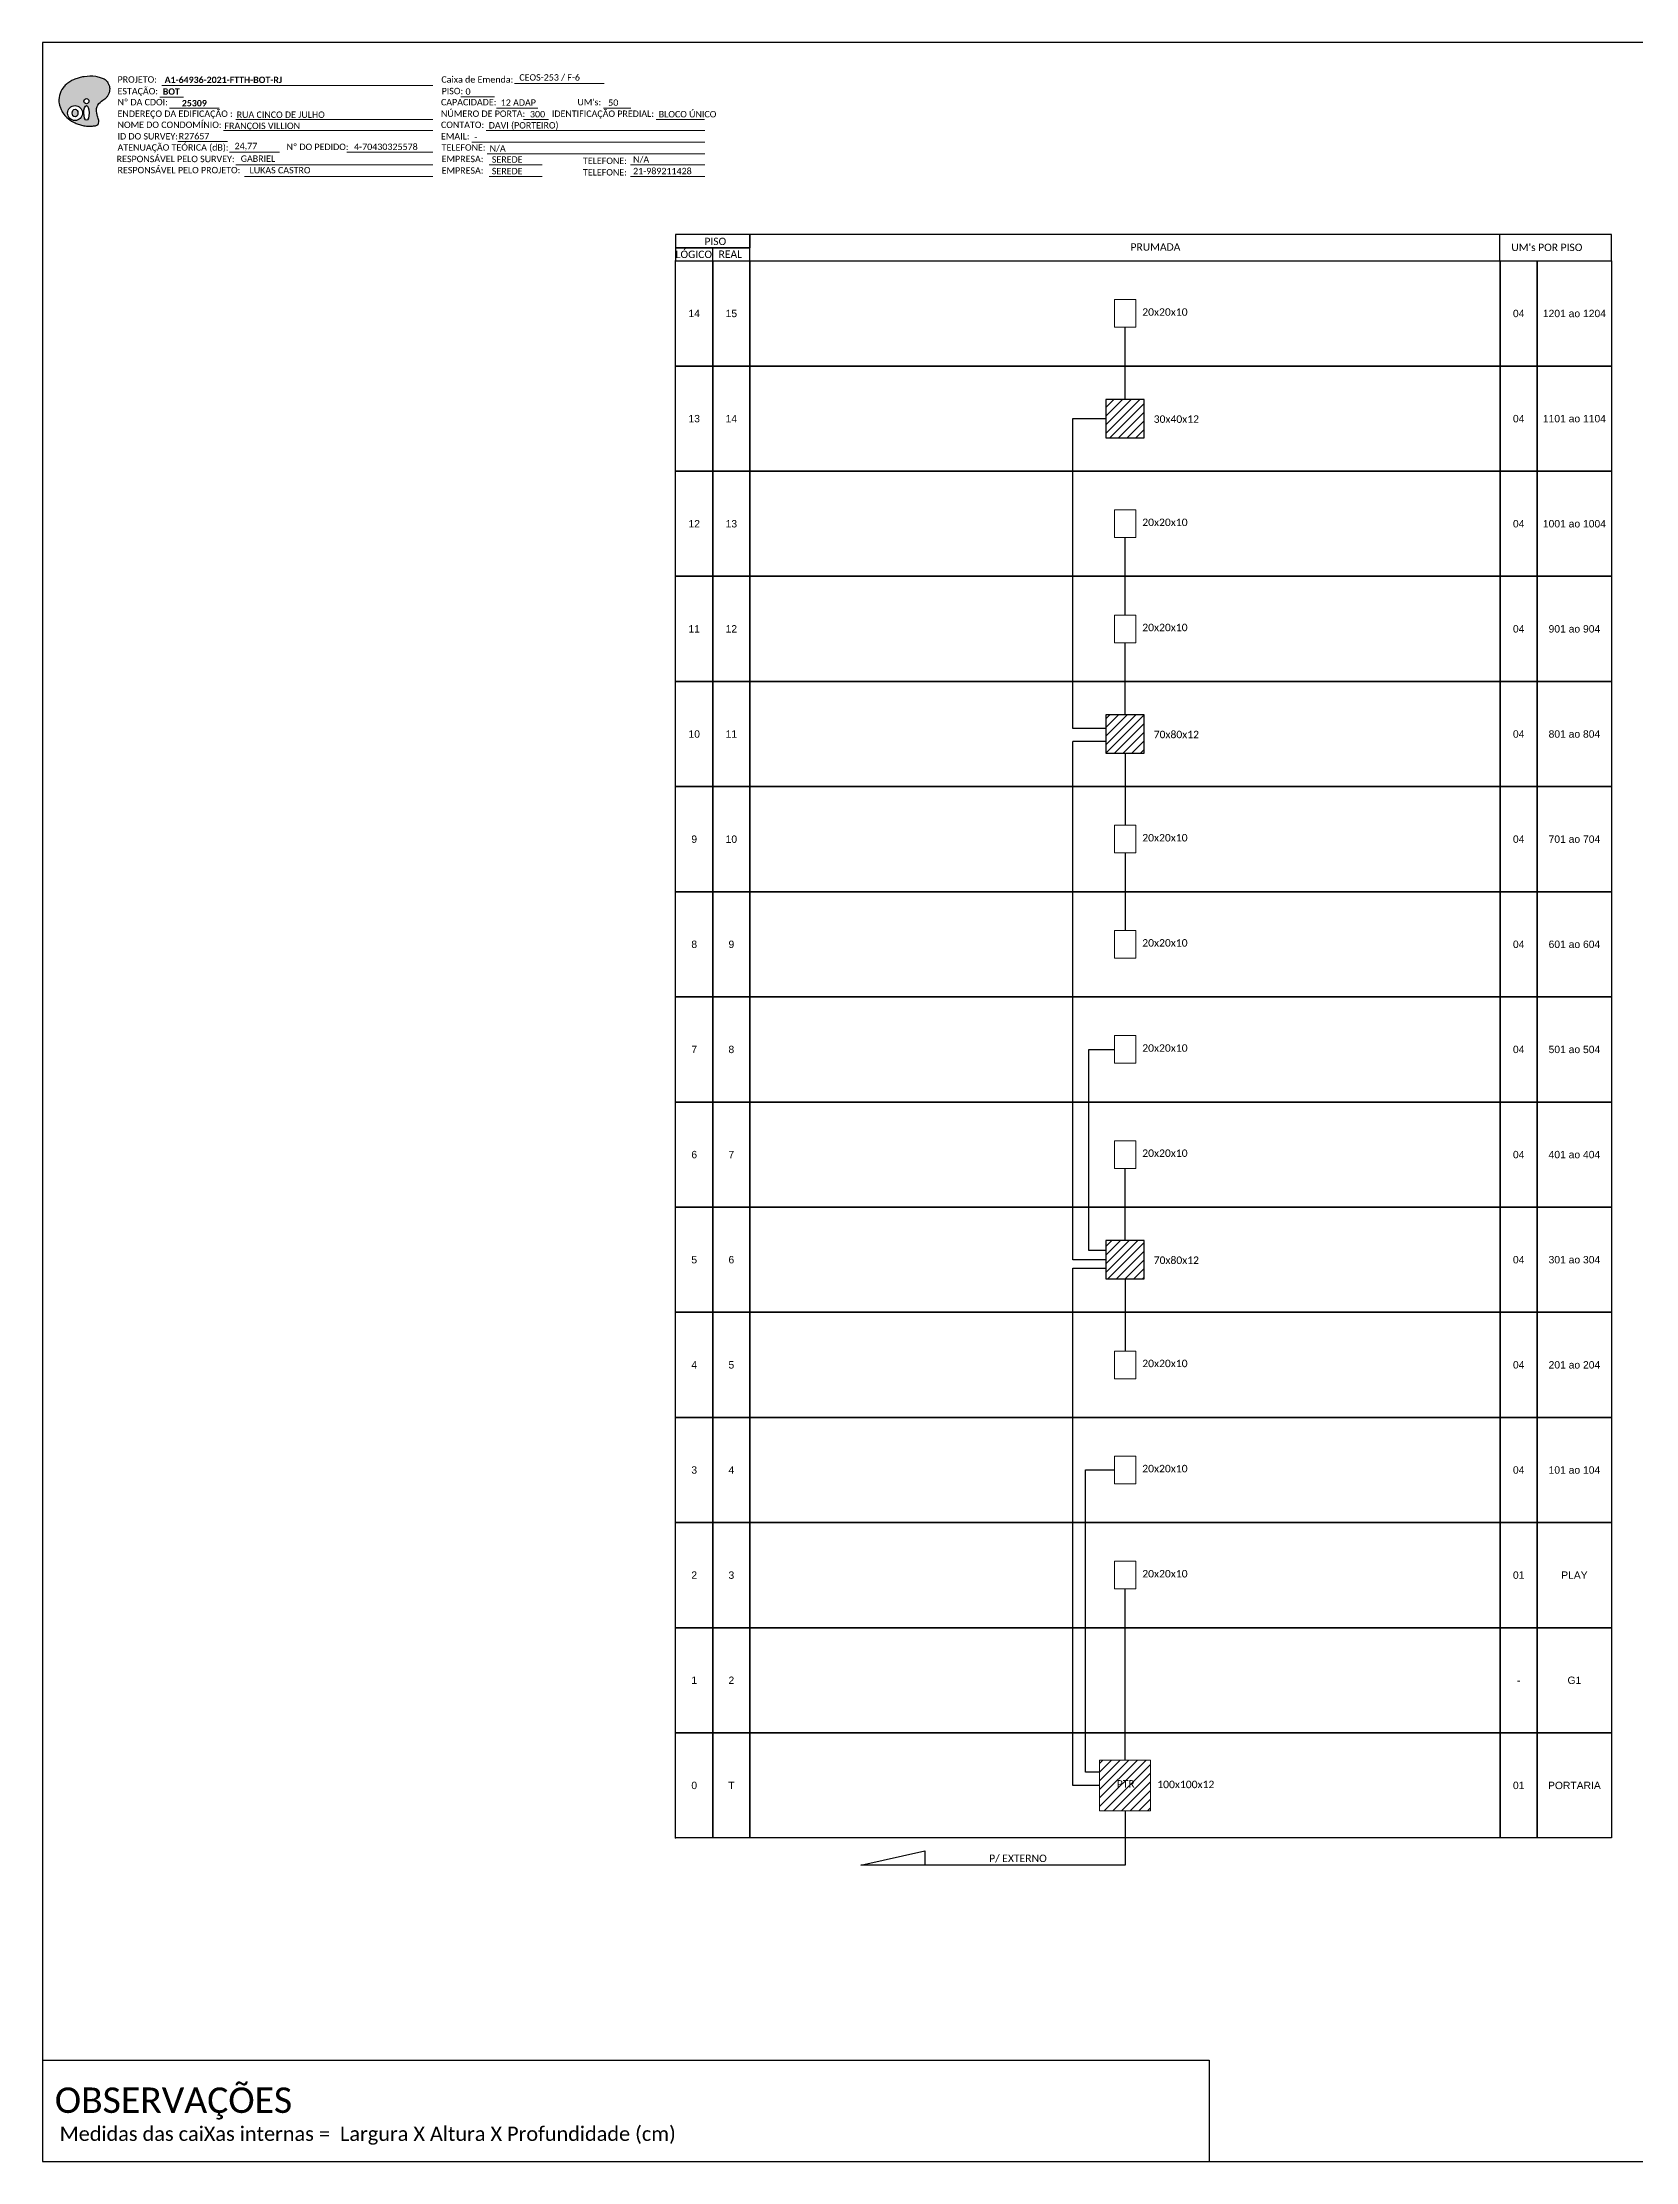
# Model space of a CAD drawing. Extents: x -89 to 1637, y 705 to 1299.
# Drawn here: x 799 to 1245, y 705 to 1299 of the extents above; entities that cross this region are included whole.
import ezdxf
from ezdxf.enums import TextEntityAlignment as Align

# ---------------------------------------------------------------- set-up
doc = ezdxf.new("R2010")
doc.units = 0
doc.styles.add('ARIAL', font='arial.ttf')
doc.styles.add('WMF-Calibri0', font='calibri.ttf')
doc.styles.add('WMF-Calibri1', font='calibrib.ttf')
pattern_1 = [(45, (43.012, 109.0375), (-1.2123346, 1.2123346), [])]

# ---------------------------------------------------------------- blocks, each defined once
blk = doc.blocks.new('OI')
h = blk.add_hatch(color=40)
edge = h.paths.add_edge_path()
edge.add_spline(control_points=[(4.35, -0.67), (3.92, -0.99), (3.26, -1.5), (2.81, -2.59), (2.9, -3.5), (3.06, -4.27), (3.31, -4.85), (3.37, -5.39), (3.4, -5.88), (3.2, -6.4), (2.54, -6.61), (1.65, -6.63), (0.55, -6.67), (-0.56, -6.42), (-1.61, -6.14), (-2.77, -5.61), (-3.92, -4.77), (-4.89, -3.7), (-5.34, -2.65), (-5.6, -1.94), (-5.85, -0.96), (-5.71, 0.47), (-5.1, 2.02), (-4.14, 3.02), (-3.3, 3.61), (-2.37, 4.16), (-1.36, 4.44), (-0.56, 4.7), (0.79, 4.85), (2.24, 4.97), (3.79, 4.57), (4.67, 4.21), (5.44, 3.65), (5.76, 2.99), (6.03, 2.21), (6.01, 1.46), (5.72, 0.64), (5.31, 0.08), (4.88, -0.38), (4.51, -0.55), (4.35, -0.67)], knot_values=[0, 0, 0, 0, 1.60434, 2.417191, 3.427595, 4.282808, 4.776746, 5.304182, 5.888771, 6.258406, 6.858137, 7.79129, 8.986195, 10.124242, 11.187857, 12.242908, 13.953784, 15.414161, 16.515391, 17.349188, 17.675853, 19.552021, 21.515531, 22.568638, 23.63245, 24.621084, 25.782718, 26.745347, 27.142653, 29.870543, 31.004649, 31.921532, 32.709589, 33.801391, 34.042471, 35.192333, 35.971461, 36.628871, 37.254359, 37.836911, 37.836911, 37.836911, 37.836911], degree=3, periodic=0)
h.paths.add_polyline_path([(1.13, -0.87, -1), (-0.04, -0.87, -1)], flags=16)
edge = h.paths.add_edge_path(flags=16)
edge.add_ellipse((0.56, -3.59), major_axis=(-0.02, 1.71), ratio=0.361305, start_angle=0, end_angle=360)
h.paths.add_polyline_path([(-0.36, -3.62, -1), (-3.8, -3.62, -1)], flags=16)
edge = h.paths.add_edge_path(flags=0)
edge.add_ellipse((-2.08, -3.62), major_axis=(0, 0.885), ratio=0.758294, start_angle=0, end_angle=360)
at = {"color": 40}
for centre, radius in [((-2.08, -3.62), 1.72), ((0.54, -0.87), 0.587)]:
    blk.add_circle(centre, radius, dxfattribs=at)
blk.add_ellipse((-2.08, -3.62), major_axis=(0, 0.885), ratio=0.758294, start_param=-3.141592653589792, end_param=3.141592653589792, dxfattribs=at)
blk.add_ellipse((0.56, -3.59), major_axis=(-0.02, 1.71), ratio=0.361305, dxfattribs=at)
at = {"color": 40, "start_tangent": (-0.800898, -0.598801), "end_tangent": (-0.800898, -0.598801)}
blk.add_spline([(4.35, -0.67), (3.2, -1.78), (2.9, -2.54), (2.92, -3.55), (3.12, -4.38), (3.28, -4.85), (3.37, -5.37), (3.35, -5.95), (3.2, -6.29), (2.66, -6.55), (1.73, -6.63), (0.54, -6.62), (-0.58, -6.41), (-1.6, -6.11), (-2.56, -5.67), (-3.95, -4.67), (-4.89, -3.56), (-5.37, -2.56), (-5.64, -1.78), (-5.72, -1.46), (-5.63, 0.42), (-4.84, 2.22), (-4.13, 2.99), (-3.27, 3.62), (-2.4, 4.09), (-1.3, 4.47), (-0.37, 4.72), (0.02, 4.77), (2.75, 4.8), (3.85, 4.53), (4.69, 4.16), (5.31, 3.68), (5.85, 2.73), (5.93, 2.5), (5.94, 1.35), (5.67, 0.62), (5.29, 0.08), (4.84, -0.36), (4.35, -0.67)], degree=3, dxfattribs=at)
blk = doc.blocks.new('CARIMBO')
at = {"color": 7, "lineweight": 0}
for points in [[(35.66, -16.79), (111.64, -16.79)], [(134.48, -16.3), (159.61, -16.3)], [(35.15, -20.06), (41.7, -20.06)], [(37.81, -23.14), (51.75, -23.14)], [(119.43, -20.02), (128.92, -20.02)], [(129.48, -23.14), (141.1, -23.14)], [(159.42, -23.14), (167.09, -23.14)], [(52.97, -29.48), (111.64, -29.48)], [(56.38, -26.37), (111.64, -26.37)], [(126.6, -29.48), (187.83, -29.48)], [(137.07, -26.37), (144.01, -26.37)], [(174.24, -26.37), (187.8, -26.37)], [(40.13, -32.55), (54.07, -32.55)], [(54.67, -35.52), (68.61, -35.52)], [(122.56, -32.72), (187.83, -32.72)], [(56.38, -39.07), (111.64, -39.07)], [(126.84, -35.96), (187.83, -35.96)], [(127.45, -39.07), (142.25, -39.07)], [(167.06, -39.07), (187.83, -39.07)], [(58.87, -42.31), (111.64, -42.31)], [(127.45, -42.31), (142.25, -42.31)], [(167.06, -42.31), (187.83, -42.31)]]:
    blk.add_lwpolyline(points, dxfattribs=at)
at = {"color": 7, "xscale": 1.213923925163967, "yscale": 1.213923925163967, "zscale": 1.213923925163967, "rotation": 0.1532896023949059}
blk.add_blockref('OI', (13.86, -20.16), dxfattribs=at)
at = {"color": 7, "lineweight": 0, "style": 'WMF-Calibri0'}
for s, height, p in [('PROJETO:', 1.793, (23.26, -16.04)), ('ESTAÇÃO:', 1.793, (23.26, -19.32)), ('Caixa de Emenda:', 1.7927, (114.02, -16.04)), ('PISO:', 1.793, (114.09, -19.28)), ('ENDEREÇO DA EDIFICAÇÃO :', 1.7927, (23.26, -25.63)), ('Nº DA CDOI:', 1.7927, (23.26, -22.39)), ('CAPACIDADE:', 1.7927, (113.91, -22.39)), ('NÚMERO DE PORTA:', 1.7927, (113.91, -25.63)), ('IDENTIFICAÇÃO PREDIAL:', 1.7927, (144.99, -25.63)), ("UM's:", 1.793, (152.15, -22.39)), ('NOME DO CONDOMÍNIO:', 1.7927, (23.26, -28.74)), ('CONTATO:', 1.793, (113.91, -28.74)), ('ATENUAÇÃO TEÓRICA (dB):', 1.7927, (23.26, -35.09)), ('ID DO SURVEY:', 1.7927, (23.26, -31.97)), ('EMAIL:', 1.793, (113.91, -31.97)), ('TELEFONE:', 1.793, (114.09, -35.09)), ('RESPONSÁVEL PELO SURVEY:', 1.7927, (23.02, -38.32)), ('RESPONSÁVEL PELO PROJETO:', 1.7927, (23.26, -41.44)), ('EMPRESA:', 1.793, (114.09, -38.32)), ('EMPRESA:', 1.793, (114.09, -41.56)), ('TELEFONE:', 1.793, (153.7, -38.83)), ('TELEFONE:', 1.793, (153.7, -42.06))]:
    blk.add_text(s, height=height, dxfattribs=at).set_placement(p)
at = {"color": 7, "lineweight": 0, "flags": 8}
for tag, p, style in [('EST', (35.94, -19.41), 'WMF-Calibri1'), ('PROJ', (36.46, -16.13), 'WMF-Calibri1'), ('PISO_PTR', (120.78, -19.42), 'WMF-Calibri0'), ('CEOS-XX', (135.87, -15.46), 'WMF-Calibri0'), ('CAPAC.', (130.66, -22.52), 'WMF-Calibri0'), ("UC'S", (160.78, -22.54), 'WMF-Calibri0'), ('NOME_DO_COND.', (53.23, -29.02), 'WMF-Calibri0'), ('LOGRADOURO', (56.65, -25.91), 'WMF-Calibri0'), ('NOME_DO_CONTATO', (127.3, -28.89), 'WMF-Calibri0'), ('N°', (138.85, -25.77), 'WMF-Calibri0'), ('N°PREDIO', (174.94, -25.77), 'WMF-Calibri0'), ('_ID_', (40.39, -31.94), 'WMF-Calibri0'), ('O_POTEN', (56.06, -34.68), 'WMF-Calibri0'), ('EMAIL', (123.26, -32.12), 'WMF-Calibri0'), ('TELEFONE', (127.55, -35.36), 'WMF-Calibri0'), ('RES_SURVEY', (57.78, -38.23), 'WMF-Calibri0'), ('RES_PROJ', (60.27, -41.47), 'WMF-Calibri0'), ('EMP_RESP_SURVEY', (128.16, -38.47), 'WMF-Calibri0'), ('EMP_RESP_PROJ', (128.16, -41.71), 'WMF-Calibri0'), ('CONT_RESP_SURVEY', (167.76, -38.47), 'WMF-Calibri0'), ('CONT_RESP_PROJ', (167.76, -41.71), 'WMF-Calibri0')]:
    blk.add_attdef(tag, p, '', height=1.79, dxfattribs=dict(at, style=style))
at = {"color": 7, "lineweight": 0, "style": 'WMF-Calibri1', "flags": 8}
blk.add_attdef("N° CDO'S", text='', height=1.79, dxfattribs=at).set_placement((44.78, -22.68), align=Align.CENTER)

msp = doc.modelspace()

# ---------------------------------------------------------------- hatches: boundary and pattern name
h = msp.add_hatch()
h.set_pattern_fill('ANSI31', color=1, scale=0.54)
h.set_pattern_definition(pattern_1)
h.paths.add_polyline_path([(1096.73, 1188.17), (1107.53, 1188.17), (1107.53, 1198.97), (1096.73, 1198.97)])
h = msp.add_hatch()
h.set_pattern_fill('ANSI31', color=1, scale=0.54)
h.set_pattern_definition(pattern_1)
h.paths.add_polyline_path([(1096.73, 1099.77), (1107.53, 1099.77), (1107.53, 1110.57), (1096.73, 1110.57)])
h = msp.add_hatch()
h.set_pattern_fill('ANSI31', color=1, scale=0.54)
h.set_pattern_definition(pattern_1)
h.paths.add_polyline_path([(1096.73, 952.42), (1107.53, 952.42), (1107.53, 963.22), (1096.73, 963.22)])
h = msp.add_hatch()
h.set_pattern_fill('ANSI31', color=1, scale=0.54)
h.set_pattern_definition([(45, (355.2861, 3221.716), (-1.2123346, 1.2123346), [])])
h.paths.add_polyline_path([(1109.24, 817.58), (1095.01, 817.58), (1095.01, 803.36), (1109.24, 803.36)])
h.paths.add_polyline_path([(1099.28, 809.33), (1105.4, 809.33), (1105.4, 812.46), (1099.28, 812.46)], flags=24)

# ---------------------------------------------------------------- linework, layer by layer
for points in [[(798.68, 705.02), (1637.25, 705.02), (1637.25, 1299.02), (798.68, 1299.02), (798.68, 705.02)], [(986.55, 1237.78), (986.55, 1241.48)], [(996.97, 1237.78), (1238.5, 1237.78), (1238.5, 1245.18), (996.97, 1245.18), (996.97, 1245.18), (996.97, 1241.48)], [(1207.22, 1237.78), (1207.22, 1245.18)]]:
    msp.add_lwpolyline(points)
at = {"color": 7, "lineweight": 0}
msp.add_lwpolyline([(883.99, 1268.26), (908.14, 1268.26)], dxfattribs=at)
for points in [[(976.14, 1241.48), (996.97, 1241.48), (996.97, 1245.18), (976.14, 1245.18)], [(976.14, 1237.78), (996.97, 1237.78), (996.97, 1241.48), (976.14, 1241.48)], [(976.17, 1237.78), (986.58, 1237.78), (986.58, 1208.31), (976.17, 1208.31)], [(986.58, 1237.78), (997, 1237.78), (997, 1208.31), (986.58, 1208.31)], [(997, 1237.78), (1207.25, 1237.78), (1207.25, 1208.31), (997, 1208.31)], [(1207.25, 1237.78), (1217.67, 1237.78), (1217.67, 1208.31), (1207.25, 1208.31)], [(1217.67, 1237.78), (1238.5, 1237.78), (1238.5, 1208.31), (1217.67, 1208.31)], [(976.17, 1208.31), (986.58, 1208.31), (986.58, 1178.84), (976.17, 1178.84)], [(986.58, 1208.31), (997, 1208.31), (997, 1178.84), (986.58, 1178.84)], [(997, 1208.31), (1207.25, 1208.31), (1207.25, 1178.84), (997, 1178.84)], [(1207.25, 1208.31), (1217.67, 1208.31), (1217.67, 1178.84), (1207.25, 1178.84)], [(1217.67, 1208.31), (1238.5, 1208.31), (1238.5, 1178.84), (1217.67, 1178.84)], [(976.17, 1178.84), (986.58, 1178.84), (986.58, 1149.37), (976.17, 1149.37)], [(986.58, 1178.84), (997, 1178.84), (997, 1149.37), (986.58, 1149.37)], [(997, 1178.84), (1207.25, 1178.84), (1207.25, 1149.37), (997, 1149.37)], [(1207.25, 1178.84), (1217.67, 1178.84), (1217.67, 1149.37), (1207.25, 1149.37)], [(1217.67, 1178.84), (1238.5, 1178.84), (1238.5, 1149.37), (1217.67, 1149.37)], [(976.17, 1149.37), (986.58, 1149.37), (986.58, 1119.9), (976.17, 1119.9)], [(986.58, 1149.37), (997, 1149.37), (997, 1119.9), (986.58, 1119.9)], [(997, 1149.37), (1207.25, 1149.37), (1207.25, 1119.9), (997, 1119.9)], [(1207.25, 1149.37), (1217.67, 1149.37), (1217.67, 1119.9), (1207.25, 1119.9)], [(1217.67, 1149.37), (1238.5, 1149.37), (1238.5, 1119.9), (1217.67, 1119.9)], [(976.17, 1119.9), (986.58, 1119.9), (986.58, 1090.43), (976.17, 1090.43)], [(986.58, 1119.9), (997, 1119.9), (997, 1090.43), (986.58, 1090.43)], [(997, 1119.9), (1207.25, 1119.9), (1207.25, 1090.43), (997, 1090.43)], [(1207.25, 1119.9), (1217.67, 1119.9), (1217.67, 1090.43), (1207.25, 1090.43)], [(1217.67, 1119.9), (1238.5, 1119.9), (1238.5, 1090.43), (1217.67, 1090.43)], [(976.17, 1090.43), (986.58, 1090.43), (986.58, 1060.96), (976.17, 1060.96)], [(986.58, 1090.43), (997, 1090.43), (997, 1060.96), (986.58, 1060.96)], [(997, 1090.43), (1207.25, 1090.43), (1207.25, 1060.96), (997, 1060.96)], [(1207.25, 1090.43), (1217.67, 1090.43), (1217.67, 1060.96), (1207.25, 1060.96)], [(1217.67, 1090.43), (1238.5, 1090.43), (1238.5, 1060.96), (1217.67, 1060.96)], [(976.17, 1060.96), (986.58, 1060.96), (986.58, 1031.49), (976.17, 1031.49)], [(986.58, 1060.96), (997, 1060.96), (997, 1031.49), (986.58, 1031.49)], [(997, 1060.96), (1207.25, 1060.96), (1207.25, 1031.49), (997, 1031.49)], [(1207.25, 1060.96), (1217.67, 1060.96), (1217.67, 1031.49), (1207.25, 1031.49)], [(1217.67, 1060.96), (1238.5, 1060.96), (1238.5, 1031.49), (1217.67, 1031.49)], [(976.17, 1031.49), (986.58, 1031.49), (986.58, 1002.02), (976.17, 1002.02)], [(986.58, 1031.49), (997, 1031.49), (997, 1002.02), (986.58, 1002.02)], [(997, 1031.49), (1207.25, 1031.49), (1207.25, 1002.02), (997, 1002.02)], [(1207.25, 1031.49), (1217.67, 1031.49), (1217.67, 1002.02), (1207.25, 1002.02)], [(1217.67, 1031.49), (1238.5, 1031.49), (1238.5, 1002.02), (1217.67, 1002.02)], [(976.17, 1002.02), (986.58, 1002.02), (986.58, 972.55), (976.17, 972.55)], [(986.58, 1002.02), (997, 1002.02), (997, 972.55), (986.58, 972.55)], [(997, 1002.02), (1207.25, 1002.02), (1207.25, 972.55), (997, 972.55)], [(1207.25, 1002.02), (1217.67, 1002.02), (1217.67, 972.55), (1207.25, 972.55)], [(1217.67, 1002.02), (1238.5, 1002.02), (1238.5, 972.55), (1217.67, 972.55)], [(976.17, 972.55), (986.58, 972.55), (986.58, 943.08), (976.17, 943.08)], [(986.58, 972.55), (997, 972.55), (997, 943.08), (986.58, 943.08)], [(997, 972.55), (1207.25, 972.55), (1207.25, 943.08), (997, 943.08)], [(1207.25, 972.55), (1217.67, 972.55), (1217.67, 943.08), (1207.25, 943.08)], [(1217.67, 972.55), (1238.5, 972.55), (1238.5, 943.08), (1217.67, 943.08)], [(976.17, 943.08), (986.58, 943.08), (986.58, 913.61), (976.17, 913.61)], [(986.58, 943.08), (997, 943.08), (997, 913.61), (986.58, 913.61)], [(997, 943.08), (1207.25, 943.08), (1207.25, 913.61), (997, 913.61)], [(1207.25, 943.08), (1217.67, 943.08), (1217.67, 913.61), (1207.25, 913.61)], [(1217.67, 943.08), (1238.5, 943.08), (1238.5, 913.61), (1217.67, 913.61)], [(976.17, 913.61), (986.58, 913.61), (986.58, 884.15), (976.17, 884.15)], [(986.58, 913.61), (997, 913.61), (997, 884.15), (986.58, 884.15)], [(997, 913.61), (1207.25, 913.61), (1207.25, 884.15), (997, 884.15)], [(1207.25, 913.61), (1217.67, 913.61), (1217.67, 884.15), (1207.25, 884.15)], [(1217.67, 913.61), (1238.5, 913.61), (1238.5, 884.15), (1217.67, 884.15)], [(976.17, 884.15), (986.58, 884.15), (986.58, 854.68), (976.17, 854.68)], [(986.58, 884.15), (997, 884.15), (997, 854.68), (986.58, 854.68)], [(997, 884.15), (1207.25, 884.15), (1207.25, 854.68), (997, 854.68)], [(1207.25, 884.15), (1217.67, 884.15), (1217.67, 854.68), (1207.25, 854.68)], [(1217.67, 884.15), (1238.5, 884.15), (1238.5, 854.68), (1217.67, 854.68)], [(976.17, 854.68), (986.58, 854.68), (986.58, 825.21), (976.17, 825.21)], [(986.58, 854.68), (997, 854.68), (997, 825.21), (986.58, 825.21)], [(997, 854.68), (1207.25, 854.68), (1207.25, 825.21), (997, 825.21)], [(1207.25, 854.68), (1217.67, 854.68), (1217.67, 825.21), (1207.25, 825.21)], [(1217.67, 854.68), (1238.5, 854.68), (1238.5, 825.21), (1217.67, 825.21)], [(976.17, 825.21), (986.58, 825.21), (986.58, 795.74), (976.17, 795.74)], [(986.58, 825.21), (997, 825.21), (997, 795.74), (986.58, 795.74)], [(997, 825.21), (1207.25, 825.21), (1207.25, 795.74), (997, 795.74)], [(1207.25, 825.21), (1217.67, 825.21), (1217.67, 795.74), (1207.25, 795.74)], [(1217.67, 825.21), (1238.5, 825.21), (1238.5, 795.74), (1217.67, 795.74)]]:
    msp.add_lwpolyline(points, close=True)
at = {"color": 0, "lineweight": 0}
for points in [[(1099.15, 1226.92), (1105.11, 1226.92), (1105.11, 1219.16), (1099.15, 1219.16)], [(1099.15, 1167.98), (1105.11, 1167.98), (1105.11, 1160.23), (1099.15, 1160.23)], [(1099.15, 1138.51), (1105.11, 1138.51), (1105.11, 1130.76), (1099.15, 1130.76)], [(1099.15, 1079.58), (1105.11, 1079.58), (1105.11, 1071.82), (1099.15, 1071.82)], [(1099.15, 1050.11), (1105.11, 1050.11), (1105.11, 1042.35), (1099.15, 1042.35)], [(1099.15, 1020.64), (1105.11, 1020.64), (1105.11, 1012.88), (1099.15, 1012.88)], [(1099.15, 991.17), (1105.11, 991.17), (1105.11, 983.41), (1099.15, 983.41)], [(1099.15, 932.23), (1105.11, 932.23), (1105.11, 924.47), (1099.15, 924.47)], [(1099.15, 902.76), (1105.11, 902.76), (1105.11, 895), (1099.15, 895)], [(1099.15, 873.29), (1105.11, 873.29), (1105.11, 865.53), (1099.15, 865.53)]]:
    msp.add_lwpolyline(points, close=True, dxfattribs=at)
at = {"color": 3, "ltscale": 0.5}
for points in [[(1102.13, 1198.97), (1102.13, 1219.16)], [(1087.46, 1106.69), (1087.46, 1193.57), (1096.73, 1193.57)], [(1102.13, 1138.51), (1102.13, 1160.23)], [(1102.13, 1110.57), (1102.13, 1130.76)], [(1096.73, 1106.69), (1087.46, 1106.69)], [(1096.73, 957.82), (1087.46, 957.82), (1087.46, 1103.09)], [(1096.73, 1103.09), (1087.46, 1103.09)], [(1102.13, 1099.77), (1102.13, 1079.58)], [(1102.13, 1071.82), (1102.13, 1050.11)], [(1096.73, 960.44), (1091.96, 960.44), (1091.96, 1016.76), (1099.15, 1016.76)], [(1102.13, 963.22), (1102.13, 983.41)], [(1095.01, 810.47), (1087.46, 810.47), (1087.46, 955.49), (1096.73, 955.49)], [(1102.13, 952.42), (1102.13, 932.23)], [(1095.01, 814.19), (1091.06, 814.19), (1091.06, 898.88), (1099.15, 898.88)], [(1102.13, 817.58), (1102.13, 865.53)], [(1102.13, 803.36), (1102.13, 788.09), (1028.06, 788.09), (1046.06, 792.14), (1046.06, 788.09)]]:
    msp.add_lwpolyline(points, dxfattribs=at)
at = {"color": 1}
for points in [[(1096.73, 1188.17), (1107.53, 1188.17), (1107.53, 1198.97), (1096.73, 1198.97)], [(1096.73, 1099.77), (1107.53, 1099.77), (1107.53, 1110.57), (1096.73, 1110.57)], [(1096.73, 952.42), (1107.53, 952.42), (1107.53, 963.22), (1096.73, 963.22)]]:
    msp.add_lwpolyline(points, close=True, dxfattribs=at)
at = {"color": 1, "lineweight": 0}
msp.add_lwpolyline([(1095.01, 817.58), (1109.24, 817.58), (1109.24, 803.36), (1095.01, 803.36)], close=True, dxfattribs=at)
at = {"color": 7}
msp.add_lwpolyline([(798.76, 733.5), (1125.71, 733.5), (1125.71, 705.02)], dxfattribs=at)
for p in [(976.17, 1237.78), (976.17, 1208.31), (976.17, 1178.84), (976.17, 1149.37), (976.17, 1119.9), (976.17, 1090.43), (976.17, 1060.96), (976.17, 1031.49), (976.17, 1002.02), (976.17, 972.55), (976.17, 943.08), (976.17, 913.61), (976.17, 884.15), (976.17, 854.68), (976.17, 825.21), (976.17, 795.74)]:
    msp.add_point(p)

# ---------------------------------------------------------------- block references
ref = msp.add_blockref('CARIMBO', (796.49, 1303.77))
ref.add_attrib('PROJ', 'A1-64936-2021-FTTH-BOT-RJ', (832.95, 1287.63), dxfattribs={"color": 7, "lineweight": 0, "height": 1.7927, "style": 'WMF-Calibri1'})
ref.add_attrib('EST', 'BOT', (832.43, 1284.35), dxfattribs={"color": 7, "lineweight": 0, "height": 1.793, "style": 'WMF-Calibri1'})
ref.add_attrib("N° CDO'S", '25309', dxfattribs={"color": 7, "lineweight": 0, "height": 1.793, "style": 'WMF-Calibri1'}).set_placement((841.27, 1281.09), align=Align.CENTER)
ref.add_attrib('LOGRADOURO', 'RUA CINCO DE JULHO', (853.14, 1277.86), dxfattribs={"color": 7, "lineweight": 0, "height": 1.7927, "style": 'WMF-Calibri0'})
ref.add_attrib('NOME_DO_COND.', 'FRANÇOIS VILLION', (849.72, 1274.74), dxfattribs={"color": 7, "lineweight": 0, "height": 1.7927, "style": 'WMF-Calibri0'})
ref.add_attrib('_ID_', 'R27657', (836.89, 1271.83), dxfattribs={"color": 7, "lineweight": 0, "height": 1.793, "style": 'WMF-Calibri0'})
ref.add_attrib('O_POTEN', '24,77', (852.55, 1269.09), dxfattribs={"color": 7, "lineweight": 0, "height": 1.793, "style": 'WMF-Calibri0'})
ref.add_attrib('RES_SURVEY', 'GABRIEL', (854.27, 1265.54), dxfattribs={"color": 7, "lineweight": 0, "height": 1.793, "style": 'WMF-Calibri0'})
ref.add_attrib('RES_PROJ', 'LUKAS CASTRO', (856.76, 1262.3), dxfattribs={"color": 7, "lineweight": 0, "height": 1.7927, "style": 'WMF-Calibri0'})
ref.add_attrib('CEOS-XX', 'CEOS-253 / F-6', (932.36, 1288.31), dxfattribs={"color": 7, "lineweight": 0, "height": 1.7927, "style": 'WMF-Calibri0'})
ref.add_attrib('CAPAC.', '12 ADAP', (927.15, 1281.25), dxfattribs={"color": 7, "lineweight": 0, "height": 1.793, "style": 'WMF-Calibri0'})
ref.add_attrib("UC'S", '50', (957.27, 1281.23), dxfattribs={"color": 7, "lineweight": 0, "height": 1.793, "style": 'WMF-Calibri0'})
ref.add_attrib('PISO_PTR', '0', (917.28, 1284.34), dxfattribs={"color": 7, "lineweight": 0, "height": 1.79, "style": 'WMF-Calibri0'})
ref.add_attrib('N°', '300', (935.34, 1278), dxfattribs={"color": 7, "lineweight": 0, "height": 1.793, "style": 'WMF-Calibri0'})
ref.add_attrib('N°PREDIO', 'BLOCO ÚNICO', (971.43, 1278), dxfattribs={"color": 7, "lineweight": 0, "height": 1.7927, "style": 'WMF-Calibri0'})
ref.add_attrib('NOME_DO_CONTATO', 'DAVI (PORTEIRO)', (923.79, 1274.88), dxfattribs={"color": 7, "lineweight": 0, "height": 1.7927, "style": 'WMF-Calibri0'})
ref.add_attrib('EMAIL', '-', (919.75, 1271.65), dxfattribs={"color": 7, "lineweight": 0, "height": 1.79, "style": 'WMF-Calibri0'})
ref.add_attrib('TELEFONE', 'N/A', (924.04, 1268.41), dxfattribs={"color": 7, "lineweight": 0, "height": 1.793, "style": 'WMF-Calibri0'})
ref.add_attrib('EMP_RESP_SURVEY', 'SEREDE', (924.65, 1265.3), dxfattribs={"color": 7, "lineweight": 0, "height": 1.793, "style": 'WMF-Calibri0'})
ref.add_attrib('EMP_RESP_PROJ', 'SEREDE', (924.65, 1262.06), dxfattribs={"color": 7, "lineweight": 0, "height": 1.793, "style": 'WMF-Calibri0'})
ref.add_attrib('CONT_RESP_SURVEY', 'N/A', (964.25, 1265.3), dxfattribs={"color": 7, "lineweight": 0, "height": 1.793, "style": 'WMF-Calibri0'})
ref.add_attrib('CONT_RESP_PROJ', '21-989211428', (964.25, 1262.06), dxfattribs={"color": 7, "lineweight": 0, "height": 1.7927, "style": 'WMF-Calibri0'})

# ---------------------------------------------------------------- texts
at = {"color": 7, "lineweight": 0, "style": 'WMF-Calibri0'}
msp.add_text('Nº DO PEDIDO:', height=1.7927, dxfattribs=at).set_placement((867.12, 1268.84))
at = {"style": 'WMF-Calibri0'}
for s, height, p in [('     PISO', 2.07, (980.6, 1242.21)), ('PRUMADA', 2.07, (1103.67, 1240.64)), ("UM's POR PISO", 2.07, (1210.4, 1240.54)), ('  LÓGICO', 2.07, (974.71, 1238.58)), ('    REAL', 2.07, (985.3, 1238.63)), ('20x20x10', 2.085, (1106.96, 1222.4)), ('30x40x12', 2.085, (1110.16, 1192.39)), ('20x20x10', 2.085, (1106.96, 1163.46)), ('20x20x10', 2.085, (1106.96, 1133.99)), ('70x80x12', 2.085, (1110.16, 1103.99)), ('20x20x10', 2.085, (1106.96, 1075.05)), ('20x20x10', 2.085, (1106.96, 1045.58)), ('20x20x10', 2.085, (1106.96, 1016.11)), ('20x20x10', 2.085, (1106.96, 986.64)), ('70x80x12', 2.085, (1110.16, 956.64)), ('20x20x10', 2.085, (1106.96, 927.7)), ('20x20x10', 2.085, (1106.96, 898.23)), ('20x20x10', 2.085, (1106.96, 868.76)), ('PTR', 2.085, (1099.8, 809.86)), ('100x100x12', 2.085, (1111.16, 809.7)), ('P/ EXTERNO', 2.085, (1064.06, 788.99))]:
    msp.add_text(s, height=height, dxfattribs=at).set_placement(p)
at = {"style": 'ARIAL'}
for s, p in [('14', (981.38, 1223.04)), ('15', (991.79, 1223.04)), ('04', (1212.46, 1223.04)), ('1201 ao 1204', (1228.08, 1223.04)), ('13', (981.38, 1193.57)), ('14', (991.79, 1193.57)), ('04', (1212.46, 1193.57)), ('1101 ao 1104', (1228.08, 1193.57)), ('12', (981.38, 1164.1)), ('13', (991.79, 1164.1)), ('04', (1212.46, 1164.1)), ('1001 ao 1004', (1228.08, 1164.1)), ('11', (981.38, 1134.64)), ('12', (991.79, 1134.64)), ('04', (1212.46, 1134.64)), ('901 ao 904', (1228.08, 1134.64)), ('10', (981.38, 1105.17)), ('11', (991.79, 1105.17)), ('04', (1212.46, 1105.17)), ('801 ao 804', (1228.08, 1105.17)), ('9', (981.38, 1075.7)), ('10', (991.79, 1075.7)), ('04', (1212.46, 1075.7)), ('701 ao 704', (1228.08, 1075.7)), ('8', (981.38, 1046.23)), ('9', (991.79, 1046.23)), ('04', (1212.46, 1046.23)), ('601 ao 604', (1228.08, 1046.23)), ('7', (981.38, 1016.76)), ('8', (991.79, 1016.76)), ('04', (1212.46, 1016.76)), ('501 ao 504', (1228.08, 1016.76)), ('6', (981.38, 987.29)), ('7', (991.79, 987.29)), ('04', (1212.46, 987.29)), ('401 ao 404', (1228.08, 987.29)), ('5', (981.38, 957.82)), ('6', (991.79, 957.82)), ('04', (1212.46, 957.82)), ('301 ao 304', (1228.08, 957.82)), ('4', (981.38, 928.35)), ('5', (991.79, 928.35)), ('04', (1212.46, 928.35)), ('201 ao 204', (1228.08, 928.35)), ('3', (981.38, 898.88)), ('4', (991.79, 898.88)), ('04', (1212.46, 898.88)), ('101 ao 104', (1228.08, 898.88)), ('2', (981.38, 869.41)), ('3', (991.79, 869.41)), ('01', (1212.46, 869.41)), ('PLAY', (1228.08, 869.41)), ('1', (981.38, 839.94)), ('2', (991.79, 839.94)), ('-', (1212.46, 839.94)), ('G1', (1228.08, 839.94)), ('0', (981.38, 810.47)), ('T', (991.79, 810.47)), ('01', (1212.46, 810.47)), ('PORTARIA', (1228.08, 810.47))]:
    msp.add_text(s, height=2.07, dxfattribs=at).set_placement(p, align=Align.MIDDLE_CENTER)
at = {"color": 7, "style": 'WMF-Calibri0'}
msp.add_text('OBSERVAÇÕES', height=7.1308, dxfattribs=at).set_placement((802.17, 718.67))
at = {"color": 7, "insert": (803.52, 714.83), "char_height": 4, "width": 658.8434, "attachment_point": 1, "style": 'WMF-Calibri0'}
msp.add_mtext('Medidas das caiXas internas =  Largura X Altura X Profundidade (cm)', dxfattribs=at)
at = {"color": 7, "lineweight": 0, "style": 'WMF-Calibri0', "flags": 8}
msp.add_attdef('4-70430325578', (886.03, 1268.87), '4-70430325578', height=1.7927, dxfattribs=at)

doc.saveas('drawing.dxf')
